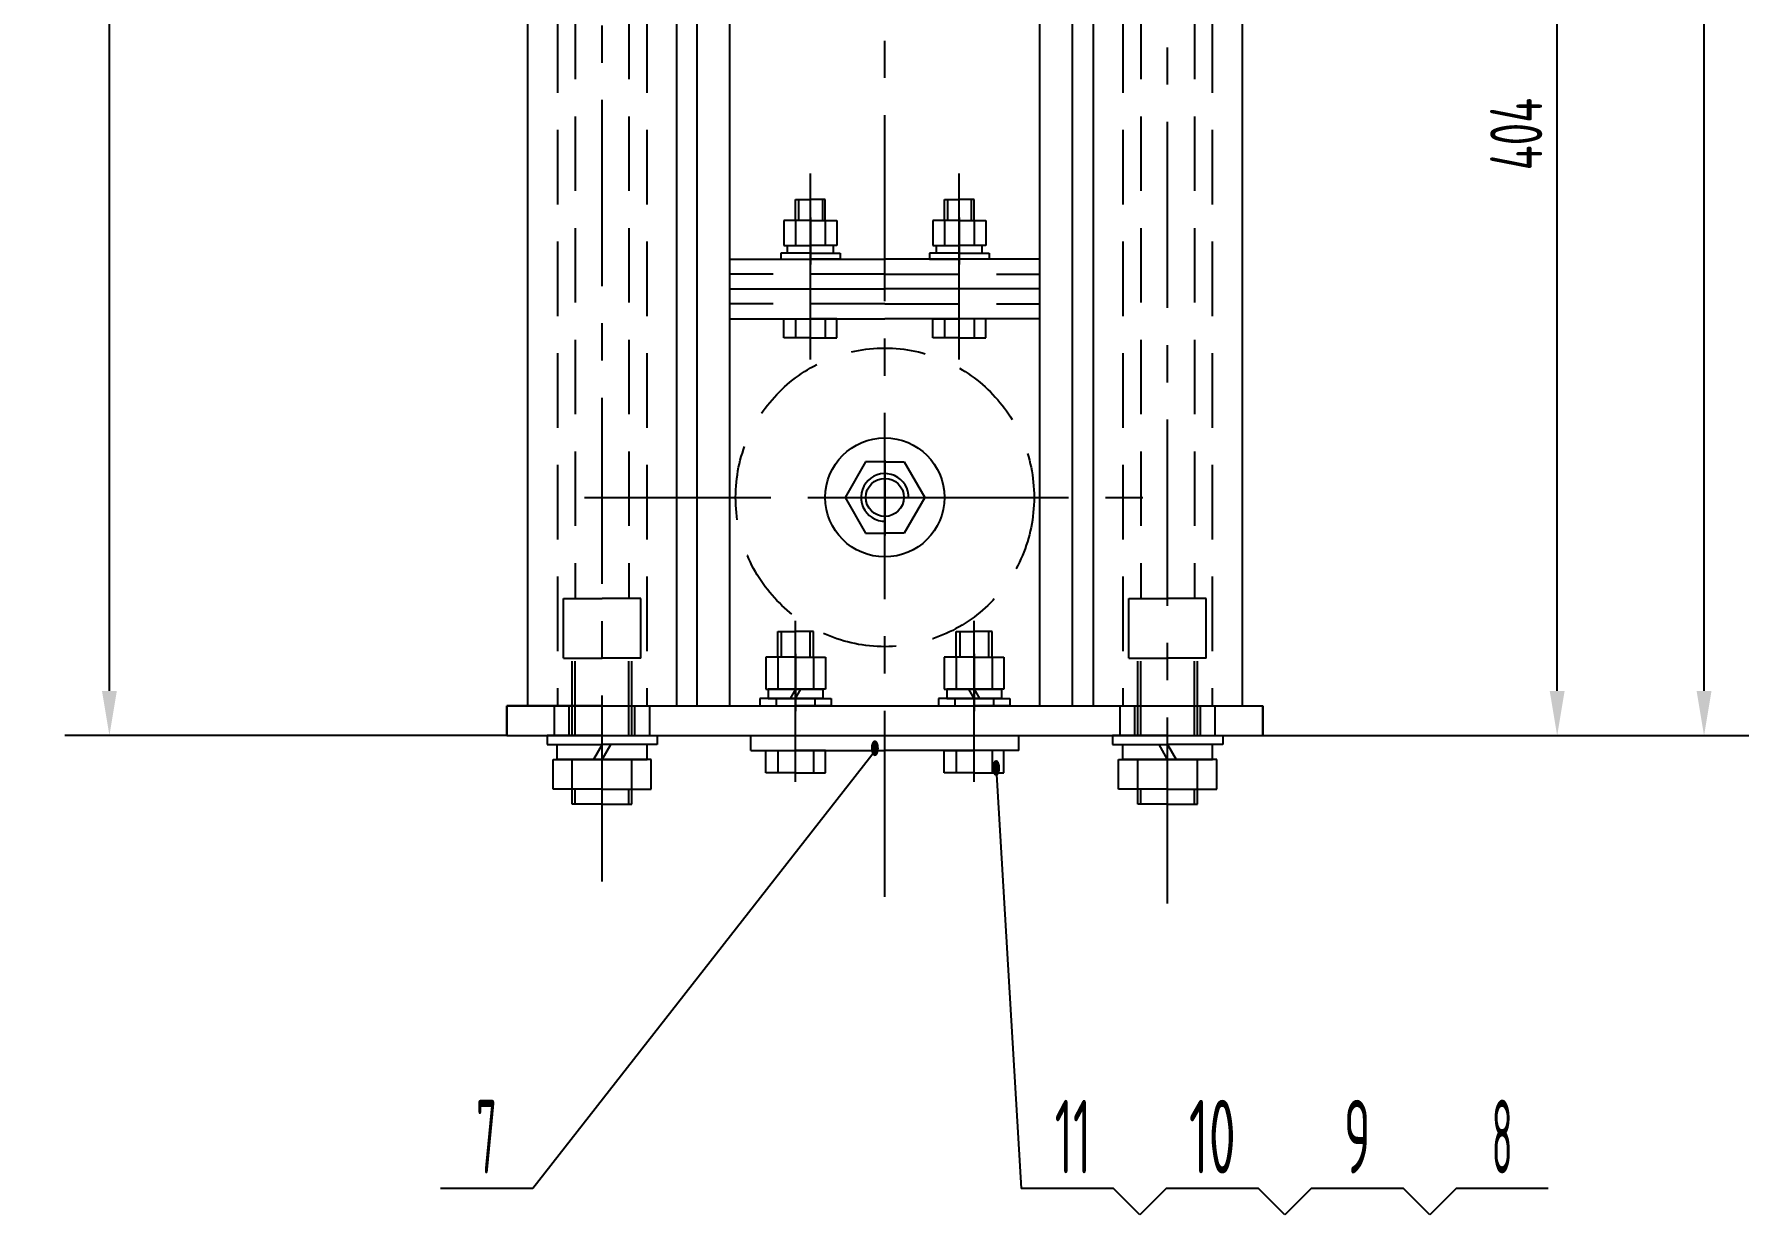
# Model space of a CAD drawing. Header units: millimetres. Extents: x 0 to 2970, y 0 to 2100.
# Drawn here: x 572 to 1148, y 867 to 1263 of the extents above; entities that cross this region are included whole.
import ezdxf
from ezdxf.enums import TextEntityAlignment as Align

# ---------------------------------------------------------------- set-up
doc = ezdxf.new("R2010")
doc.units = ezdxf.units.MM
doc.header["$LTSCALE"] = 50
doc.linetypes.add('F', pattern=[0.75, 0.5, -0.25])
doc.linetypes.add('G', pattern=[2, 1.25, -0.25, 0.25, -0.25])
for name, color, linetype in [('01', 7, 'Continuous'), ('02', 1, 'Continuous'), ('04', 2, 'F'), ('05', 4, 'G'), ('08', 1, 'Continuous'), ('11', 3, 'Continuous')]:
    doc.layers.add(name, color=color, linetype=linetype)
doc.styles.get("Standard").update_dxf_attribs({"font": 'isocp', "width": 0.707, "bigfont": 'intecad.shx'})
doc.dimstyles.new('INTE', dxfattribs={"dimscale": 5, "dimtxt": 3.5, "dimasz": 3, "dimexe": 3, "dimexo": 0, "dimgap": 1, "dimtad": 1, "dimdec": 1, "dimdsep": 46, "dimtxsty": 'Standard', "dimcen": 0, "dimclrd": 1, "dimclre": 1, "dimclrt": 3, "dimaunit": 1, "dimadec": 0, "dimazin": 0, "dimtfac": 1, "dimtdec": 1, "dimtmove": 0, "dimatfit": 0, "dimfxl": 3, "dimarcsym": 0})

# ---------------------------------------------------------------- blocks, each defined once
blk = doc.blocks.new('*U31')
at = {"layer": '01'}
for p, q in [((0, 13.38), (-12, 6.45)), ((12, 6.45), (0, 13.38)), ((-12, 6.45), (-12, 0)), ((12, 0), (12, 6.45)), ((-12, -6.45), (-12, 0)), ((12, 0), (12, -6.45)), ((0, -13.38), (-12, -6.45)), ((12, -6.45), (0, -13.38))]:
    blk.add_line(p, q, dxfattribs=at)
blk.add_circle((0, 0), 6.4, dxfattribs=at)
at = {"layer": '02'}
blk.add_arc((0, 0), 8, 267.41896, 181.95821, dxfattribs=at)
at = {"layer": '05'}
for p, q in [((0, 13.92), (0, -13.89)), ((12.56, 0), (-12.82, 0))]:
    blk.add_line(p, q, dxfattribs=at)
blk = doc.blocks.new('*U5')
at = {"layer": '01'}
for p, q in [((-15.1, 5), (-15.1, 0)), ((0, 5), (-15.1, 5)), ((-15.1, 0), (0, 0)), ((0, 0), (-2.89, 5)), ((0, 5), (2.89, 0)), ((0, 5), (15.1, 5)), ((15.1, 0), (0, 0)), ((15.1, 5), (15.1, 0))]:
    blk.add_line(p, q, dxfattribs=at)
at = {"layer": '05'}
blk.add_line((0, 7.1), (0, -2.1), dxfattribs=at)
blk = doc.blocks.new('*U10')
at = {"layer": '01'}
for p, q in [((-10, 0), (-10, 16.48)), ((-10, 16.48), (0, 16.48)), ((0, 16.48), (0, 0)), ((-10, 10), (0, 10)), ((0, -16.48), (0, 0)), ((-10, 0), (-10, -16.48)), ((-10, -10), (0, -10)), ((-10, -16.48), (0, -16.48))]:
    blk.add_line(p, q, dxfattribs=at)
at = {"layer": '05'}
blk.add_line((-11.05, 0), (1.05, 0), dxfattribs=at)
blk = doc.blocks.new('*D37')
at = {"layer": '08', "color": 1, "lineweight": -2}
for p, q in [((970.63, 1595.63), (1147.84, 1595.63)), ((1132.84, 1042.63), (1132.84, 1580.63)), ((984.63, 1027.63), (1147.84, 1027.63))]:
    blk.add_line(p, q, dxfattribs=at)
at = {"layer": '08', "color": 1}
for points in [[(1130.34, 1580.63), (1135.34, 1580.63), (1132.84, 1595.63)], [(1130.34, 1042.63), (1135.34, 1042.63), (1132.84, 1027.63)]]:
    blk.add_solid(points, dxfattribs=at)
at = {"layer": 'Defpoints', "color": 0}
for p in [(970.63, 1595.63), (1132.84, 1595.63), (984.63, 1027.63)]:
    blk.add_point(p, dxfattribs=at)
at = {"layer": '08', "color": 3, "insert": (1119.09, 1311.63), "char_height": 17.5, "attachment_point": 5, "rotation": 90}
blk.add_mtext('568', dxfattribs=at)
blk = doc.blocks.new('*D39')
at = {"layer": '08', "color": 1, "lineweight": -2}
for p, q in [((984.63, 1431.63), (1098.49, 1431.63)), ((1083.49, 1042.63), (1083.49, 1416.63)), ((1018.32, 1027.63), (1098.49, 1027.63))]:
    blk.add_line(p, q, dxfattribs=at)
at = {"layer": '08', "color": 1}
for points in [[(1080.99, 1416.63), (1085.99, 1416.63), (1083.49, 1431.63)], [(1080.99, 1042.63), (1085.99, 1042.63), (1083.49, 1027.63)]]:
    blk.add_solid(points, dxfattribs=at)
at = {"layer": 'Defpoints', "color": 0}
for p in [(984.63, 1431.63), (1083.49, 1431.63), (1018.32, 1027.63)]:
    blk.add_point(p, dxfattribs=at)
at = {"layer": '08', "color": 3, "insert": (1069.74, 1229.63), "char_height": 17.5, "attachment_point": 5, "rotation": 90}
blk.add_mtext('404', dxfattribs=at)
blk = doc.blocks.new('*D60')
at = {"layer": '08', "color": 1, "lineweight": -2}
for p, q in [((745.07, 1636.63), (582.12, 1636.63)), ((597.12, 1042.63), (597.12, 1621.63)), ((730.63, 1027.63), (582.12, 1027.63))]:
    blk.add_line(p, q, dxfattribs=at)
at = {"layer": '08', "color": 1}
for points in [[(594.62, 1621.63), (599.62, 1621.63), (597.12, 1636.63)], [(594.62, 1042.63), (599.62, 1042.63), (597.12, 1027.63)]]:
    blk.add_solid(points, dxfattribs=at)
at = {"layer": 'Defpoints', "color": 0}
for p in [(597.12, 1636.63), (745.07, 1636.63), (730.63, 1027.63)]:
    blk.add_point(p, dxfattribs=at)
at = {"layer": '08', "color": 3, "insert": (583.37, 1332.13), "char_height": 17.5, "attachment_point": 5, "rotation": 90}
blk.add_mtext('609', dxfattribs=at)

msp = doc.modelspace()

# ---------------------------------------------------------------- linework, layer by layer
at = {"layer": '01', "color": 7, "linetype": 'Continuous'}
for p, q in [((794.63, 1037.73), (794.63, 1432.63)), ((920.63, 1037.63), (920.63, 1432.63)), ((805.51, 1037.63), (805.51, 1423.53)), ((909.74, 1037.63), (909.74, 1423.53)), ((737.63, 1418.53), (737.63, 1037.63)), ((787.63, 1418.53), (787.63, 1037.63)), ((927.63, 1418.53), (927.63, 1037.63)), ((977.63, 1418.53), (977.63, 1037.63)), ((827.63, 1207.63), (832.63, 1207.63)), ((827.63, 1200.63), (827.63, 1207.63)), ((837.63, 1207.63), (832.63, 1207.63)), ((837.63, 1200.63), (837.63, 1207.63)), ((877.63, 1207.63), (882.63, 1207.63)), ((877.63, 1200.63), (877.63, 1207.63)), ((887.63, 1207.63), (882.63, 1207.63)), ((887.63, 1200.63), (887.63, 1207.63)), ((823.74, 1200.63), (823.74, 1192.23)), ((832.63, 1200.63), (823.74, 1200.63)), ((827.63, 1200.63), (827.63, 1192.23)), ((832.63, 1200.63), (841.51, 1200.63)), ((837.63, 1200.63), (837.63, 1192.23)), ((841.51, 1200.63), (841.51, 1192.23)), ((873.74, 1200.63), (873.74, 1192.23)), ((882.63, 1200.63), (873.74, 1200.63)), ((877.63, 1200.63), (877.63, 1192.23)), ((882.63, 1200.63), (891.51, 1200.63)), ((887.63, 1200.63), (887.63, 1192.23)), ((891.51, 1200.63), (891.51, 1192.23)), ((832.63, 1187.53), (832.63, 1194.32)), ((882.63, 1187.53), (882.63, 1194.32)), ((805.51, 1187.63), (857.63, 1187.63)), ((822.63, 1189.63), (822.63, 1187.63)), ((832.63, 1189.63), (822.63, 1189.63)), ((822.63, 1187.63), (832.63, 1187.63)), ((823.74, 1192.23), (832.63, 1192.23)), ((824.93, 1192.23), (832.63, 1192.23)), ((824.93, 1189.63), (824.93, 1192.23)), ((832.63, 1189.63), (824.93, 1189.63)), ((840.33, 1192.23), (832.63, 1192.23)), ((841.51, 1192.23), (832.63, 1192.23)), ((832.63, 1189.63), (840.33, 1189.63)), ((832.63, 1189.63), (842.63, 1189.63)), ((842.63, 1187.63), (832.63, 1187.63)), ((840.33, 1189.63), (840.33, 1192.23)), ((842.63, 1189.63), (842.63, 1187.63)), ((909.74, 1187.63), (857.63, 1187.63)), ((872.63, 1189.63), (872.63, 1187.63)), ((882.63, 1189.63), (872.63, 1189.63)), ((872.63, 1187.63), (882.63, 1187.63)), ((873.74, 1192.23), (882.63, 1192.23)), ((874.93, 1192.23), (882.63, 1192.23)), ((874.93, 1189.63), (874.93, 1192.23)), ((882.63, 1189.63), (874.93, 1189.63)), ((890.33, 1192.23), (882.63, 1192.23)), ((891.51, 1192.23), (882.63, 1192.23)), ((882.63, 1189.63), (890.33, 1189.63)), ((882.63, 1189.63), (892.63, 1189.63)), ((892.63, 1187.63), (882.63, 1187.63)), ((890.33, 1189.63), (890.33, 1192.23)), ((892.63, 1189.63), (892.63, 1187.63)), ((805.51, 1177.63), (857.63, 1177.63)), ((909.74, 1177.63), (857.63, 1177.63)), ((805.51, 1167.63), (857.63, 1167.63)), ((823.74, 1161.23), (823.74, 1167.63)), ((823.74, 1167.63), (832.63, 1167.63)), ((827.63, 1167.63), (827.63, 1161.23)), ((841.51, 1167.63), (832.63, 1167.63)), ((837.63, 1167.63), (837.63, 1161.23)), ((841.51, 1161.23), (841.51, 1167.63)), ((909.74, 1167.63), (857.63, 1167.63)), ((873.74, 1161.23), (873.74, 1167.63)), ((873.74, 1167.63), (882.63, 1167.63)), ((877.63, 1167.63), (877.63, 1161.23)), ((891.51, 1167.63), (882.63, 1167.63)), ((887.63, 1167.63), (887.63, 1161.23)), ((891.51, 1161.23), (891.51, 1167.63)), ((832.63, 1161.23), (823.74, 1161.23)), ((832.63, 1161.23), (841.51, 1161.23)), ((882.63, 1161.23), (873.74, 1161.23)), ((882.63, 1161.23), (891.51, 1161.23)), ((730.63, 1037.63), (730.63, 1027.63)), ((730.63, 1037.63), (730.63, 1027.63)), ((762.63, 1037.63), (730.63, 1037.63)), ((730.63, 1027.63), (730.63, 1037.63)), ((952.63, 1037.63), (984.63, 1037.63)), ((984.63, 1037.63), (984.63, 1027.63)), ((984.63, 1027.63), (984.63, 1037.63))]:
    msp.add_line(p, q, dxfattribs=at)
at = {"layer": '01'}
for p, q in [((821.63, 1054.03), (821.63, 1062.63)), ((821.63, 1062.63), (827.63, 1062.63)), ((833.63, 1062.63), (827.63, 1062.63)), ((833.63, 1054.03), (833.63, 1062.63)), ((881.63, 1054.03), (881.63, 1062.63)), ((881.63, 1062.63), (887.63, 1062.63)), ((893.63, 1062.63), (887.63, 1062.63)), ((893.63, 1054.03), (893.63, 1062.63)), ((827.63, 1054.03), (817.61, 1054.03)), ((817.61, 1054.03), (817.61, 1043.23)), ((821.63, 1054.03), (821.63, 1043.23)), ((827.63, 1054.03), (837.64, 1054.03)), ((833.63, 1054.03), (833.63, 1043.23)), ((837.64, 1054.03), (837.64, 1043.23)), ((887.63, 1054.03), (877.61, 1054.03)), ((877.61, 1054.03), (877.61, 1043.23)), ((881.63, 1054.03), (881.63, 1043.23)), ((887.63, 1054.03), (897.64, 1054.03)), ((893.63, 1054.03), (893.63, 1043.23)), ((897.64, 1054.03), (897.64, 1043.23)), ((817.61, 1043.23), (827.63, 1043.23)), ((818.43, 1043.23), (818.43, 1040.13)), ((827.63, 1043.23), (818.43, 1043.23)), ((827.63, 1043.23), (825.84, 1040.13)), ((837.64, 1043.23), (827.63, 1043.23)), ((827.63, 1040.13), (829.42, 1043.23)), ((827.63, 1043.23), (836.83, 1043.23)), ((836.83, 1043.23), (836.83, 1040.13)), ((877.61, 1043.23), (887.63, 1043.23)), ((878.43, 1043.23), (878.43, 1040.13)), ((887.63, 1043.23), (878.43, 1043.23)), ((887.63, 1040.13), (885.84, 1043.23)), ((897.64, 1043.23), (887.63, 1043.23)), ((887.63, 1043.23), (889.42, 1040.13)), ((887.63, 1043.23), (896.83, 1043.23)), ((896.83, 1043.23), (896.83, 1040.13)), ((730.63, 1037.63), (762.63, 1037.63)), ((762.63, 1037.63), (952.63, 1037.63)), ((815.63, 1040.13), (815.63, 1037.63)), ((827.63, 1040.13), (815.63, 1040.13)), ((815.63, 1037.63), (827.63, 1037.63)), ((818.43, 1040.13), (827.63, 1040.13)), ((821.13, 1040.13), (821.13, 1037.63)), ((836.83, 1040.13), (827.63, 1040.13)), ((827.63, 1040.13), (839.63, 1040.13)), ((839.63, 1037.63), (827.63, 1037.63)), ((834.13, 1040.13), (834.13, 1037.63)), ((839.63, 1040.13), (839.63, 1037.63)), ((875.63, 1040.13), (875.63, 1037.63)), ((887.63, 1040.13), (875.63, 1040.13)), ((875.63, 1037.63), (887.63, 1037.63)), ((878.43, 1040.13), (887.63, 1040.13)), ((881.13, 1040.13), (881.13, 1037.63)), ((896.83, 1040.13), (887.63, 1040.13)), ((887.63, 1040.13), (899.63, 1040.13)), ((899.63, 1037.63), (887.63, 1037.63)), ((894.13, 1040.13), (894.13, 1037.63)), ((899.63, 1040.13), (899.63, 1037.63)), ((962.63, 1037.63), (984.63, 1037.63)), ((730.63, 1027.63), (984.63, 1027.63)), ((744.13, 1027.63), (744.13, 1024.63)), ((762.63, 1027.63), (744.13, 1027.63)), ((762.63, 1027.63), (781.13, 1027.63)), ((781.13, 1027.63), (781.13, 1024.63)), ((934.13, 1027.63), (934.13, 1024.63)), ((952.63, 1027.63), (934.13, 1027.63)), ((952.63, 1027.63), (971.13, 1027.63)), ((971.13, 1027.63), (971.13, 1024.63)), ((744.13, 1024.63), (762.63, 1024.63)), ((781.13, 1024.63), (762.63, 1024.63)), ((817.61, 1022.63), (827.63, 1022.63)), ((817.61, 1015.13), (817.61, 1022.63)), ((821.63, 1022.63), (821.63, 1015.13)), ((837.64, 1022.63), (827.63, 1022.63)), ((833.63, 1022.63), (833.63, 1015.13)), ((837.64, 1015.13), (837.64, 1022.63)), ((877.61, 1022.63), (887.63, 1022.63)), ((877.61, 1015.13), (877.61, 1022.63)), ((881.63, 1022.63), (881.63, 1015.13)), ((897.64, 1022.63), (887.63, 1022.63)), ((893.63, 1022.63), (893.63, 1015.13)), ((897.64, 1015.13), (897.64, 1022.63)), ((934.13, 1024.63), (952.63, 1024.63)), ((971.13, 1024.63), (952.63, 1024.63)), ((827.63, 1015.13), (817.61, 1015.13)), ((827.63, 1015.13), (837.64, 1015.13)), ((887.63, 1015.13), (877.61, 1015.13)), ((887.63, 1015.13), (897.64, 1015.13)), ((752.63, 1004.63), (752.63, 1009.63)), ((772.63, 1004.63), (772.63, 1009.63)), ((942.63, 1004.63), (942.63, 1009.63)), ((962.63, 1004.63), (962.63, 1009.63)), ((762.63, 1004.63), (752.63, 1004.63)), ((762.63, 1004.63), (772.63, 1004.63)), ((952.63, 1004.63), (942.63, 1004.63)), ((952.63, 1004.63), (962.63, 1004.63))]:
    msp.add_line(p, q, dxfattribs=at)
at = {"layer": '01', "color": 7, "linetype": 'Continuous'}
msp.add_circle((857.63, 1107.63), 20, dxfattribs=at)
at = {"layer": '02', "color": 1, "linetype": 'Continuous'}
for p, q in [((828.63, 1207.63), (828.63, 1200.63)), ((836.63, 1207.63), (836.63, 1200.63)), ((878.63, 1207.63), (878.63, 1200.63)), ((886.63, 1207.63), (886.63, 1200.63))]:
    msp.add_line(p, q, dxfattribs=at)
at = {"layer": '02'}
for p, q in [((822.83, 1062.63), (822.83, 1054.03)), ((832.43, 1062.63), (832.43, 1054.03)), ((882.83, 1062.63), (882.83, 1054.03)), ((892.43, 1062.63), (892.43, 1054.03)), ((854.46, 1022.63), (739.35, 875.58)), ((895.01, 1016.51), (903.48, 875.58)), ((753.63, 1004.63), (753.63, 1009.63)), ((771.63, 1004.63), (771.63, 1009.63)), ((943.63, 1004.63), (943.63, 1009.63)), ((961.63, 1004.63), (961.63, 1009.63)), ((739.35, 875.58), (708.35, 875.58)), ((934.48, 875.58), (903.48, 875.58)), ((943.32, 866.74), (934.48, 875.58)), ((952.16, 875.58), (943.32, 866.74)), ((983.16, 875.58), (952.16, 875.58)), ((992, 866.74), (983.16, 875.58)), ((1000.84, 875.58), (992, 866.74)), ((1031.84, 875.58), (1000.84, 875.58)), ((1040.67, 866.74), (1031.84, 875.58)), ((1049.51, 875.58), (1040.67, 866.74)), ((1080.51, 875.58), (1049.51, 875.58))]:
    msp.add_line(p, q, dxfattribs=at)
at = {"layer": '04', "color": 2, "linetype": 'F'}
for p, q in [((747.63, 1418.53), (747.63, 1037.63)), ((777.63, 1418.53), (777.63, 1037.63)), ((937.63, 1418.53), (937.63, 1037.63)), ((967.63, 1418.53), (967.63, 1037.63)), ((753.63, 1385.53), (753.63, 1073.63)), ((771.63, 1385.53), (771.63, 1073.63)), ((943.63, 1385.53), (943.63, 1073.63)), ((961.63, 1385.53), (961.63, 1073.63)), ((832.63, 1191.68), (832.63, 1185.81)), ((882.63, 1191.68), (882.63, 1185.81)), ((857.63, 1182.63), (805.51, 1182.63)), ((857.63, 1182.63), (909.74, 1182.63)), ((857.63, 1172.63), (805.51, 1172.63)), ((857.63, 1172.63), (909.74, 1172.63)), ((749.63, 1053.63), (749.63, 1073.63)), ((749.63, 1073.63), (762.63, 1073.63)), ((775.63, 1073.63), (762.63, 1073.63)), ((775.63, 1053.63), (775.63, 1073.63)), ((939.63, 1053.63), (939.63, 1073.63)), ((939.63, 1073.63), (952.63, 1073.63)), ((965.63, 1073.63), (952.63, 1073.63)), ((965.63, 1053.63), (965.63, 1073.63)), ((749.63, 1053.63), (762.63, 1053.63)), ((752.63, 1027.63), (752.63, 1053.63)), ((753.63, 1027.63), (753.63, 1053.63)), ((775.63, 1053.63), (762.63, 1053.63)), ((771.63, 1027.63), (771.63, 1053.63)), ((772.63, 1027.63), (772.63, 1053.63)), ((939.63, 1053.63), (952.63, 1053.63)), ((942.63, 1027.63), (942.63, 1053.63)), ((943.63, 1027.63), (943.63, 1053.63)), ((965.63, 1053.63), (952.63, 1053.63)), ((961.63, 1027.63), (961.63, 1053.63)), ((962.63, 1027.63), (962.63, 1053.63)), ((746.63, 1027.63), (746.63, 1037.63)), ((751.63, 1027.63), (751.63, 1037.63)), ((773.63, 1027.63), (773.63, 1037.63)), ((778.63, 1027.63), (778.63, 1037.63)), ((936.63, 1027.63), (936.63, 1037.63)), ((941.63, 1027.63), (941.63, 1037.63)), ((963.63, 1027.63), (963.63, 1037.63)), ((968.63, 1027.63), (968.63, 1037.63))]:
    msp.add_line(p, q, dxfattribs=at)
msp.add_circle((857.63, 1107.63), 50.13, dxfattribs=at)
at = {"layer": '05'}
for p, q in [((857.63, 973.5), (857.63, 1750.74)), ((762.63, 978.62), (762.63, 1460.23)), ((952.63, 971.24), (952.63, 1458.03)), ((832.63, 1153.96), (832.63, 1217.5)), ((882.63, 1153.96), (882.63, 1217.5)), ((832.63, 1158.16), (832.63, 1211.17)), ((882.63, 1158.16), (882.63, 1211.17)), ((832.63, 1201.68), (832.63, 1191.17)), ((882.63, 1201.68), (882.63, 1191.17)), ((756.78, 1107.63), (954.35, 1107.63)), ((827.63, 1012.06), (827.63, 1066.17)), ((887.63, 1012.06), (887.63, 1066.17)), ((827.63, 1055.08), (827.63, 1042.17)), ((887.63, 1055.08), (887.63, 1042.17)), ((827.63, 1045.32), (827.63, 1038.03)), ((887.63, 1045.32), (887.63, 1038.03)), ((827.63, 1042.18), (827.63, 1035.81)), ((887.63, 1042.18), (887.63, 1035.81)), ((812.63, 1022.63), (812.63, 1027.63)), ((902.63, 1022.63), (902.63, 1027.63)), ((812.63, 1022.63), (857.63, 1022.63)), ((902.63, 1022.63), (857.63, 1022.63))]:
    msp.add_line(p, q, dxfattribs=at)

# ---------------------------------------------------------------- block references
at = {"rotation": 90}
msp.add_blockref('*U10', (762.63, 1019.63), dxfattribs=at)
at = {"xscale": -1, "rotation": 270}
msp.add_blockref('*U10', (952.63, 1019.63), dxfattribs=at)
at = {"layer": '01', "xscale": -1, "rotation": 180}
msp.add_blockref('*U5', (762.63, 1024.63), dxfattribs=at)
at = {"layer": '01', "rotation": 180}
msp.add_blockref('*U5', (952.63, 1024.63), dxfattribs=at)
at = {"layer": '05', "rotation": 90}
msp.add_blockref('*U31', (857.63, 1107.63), dxfattribs=at)

# ---------------------------------------------------------------- texts
at = {"layer": '02', "width": 0.605172}
for p, p2 in [((852.78, 1020.65), (855.78, 1020.65)), ((893.51, 1014.01), (896.51, 1014.01))]:
    msp.add_text('●', height=5, dxfattribs=at).set_placement(p, p2, align=Align.FIT)
at = {"layer": '11'}
for s, height, width, p, p2 in [('7', 24.75, 0.514182, (720.35, 880.58), (727.35, 880.58)), ('11', 24.749, 0.582235, (914.7, 880.58), (926.95, 880.58)), ('10', 24.749, 0.606076, (959.78, 880.58), (975.54, 880.58)), ('9', 24.75, 0.579528, (1011.88, 880.58), (1020.79, 880.58)), ('8', 24.75, 0.514182, (1061.51, 880.58), (1068.51, 880.58))]:
    msp.add_text(s, height=height, dxfattribs=dict(at, width=width)).set_placement(p, p2, align=Align.FIT)

# ---------------------------------------------------------------- dimensions: what is measured, and where the dimension line sits
at = {"layer": '08'}
for base, p1, p2, picture, middle in [((597.12, 1636.63), (730.63, 1027.63), (745.07, 1636.63), '*D60', (583.37, 1332.13)), ((1132.84, 1595.63), (984.63, 1027.63), (970.63, 1595.63), '*D37', (1119.09, 1311.63)), ((1083.49, 1431.63), (1018.32, 1027.63), (984.63, 1431.63), '*D39', (1069.74, 1229.63))]:
    dim = msp.add_linear_dim(base=base, p1=p1, p2=p2, angle=90, dimstyle='INTE', dxfattribs=at)
    dim.commit()
    dim.dimension.update_dxf_attribs({"geometry": picture, "text_midpoint": middle})

doc.saveas('drawing.dxf')
